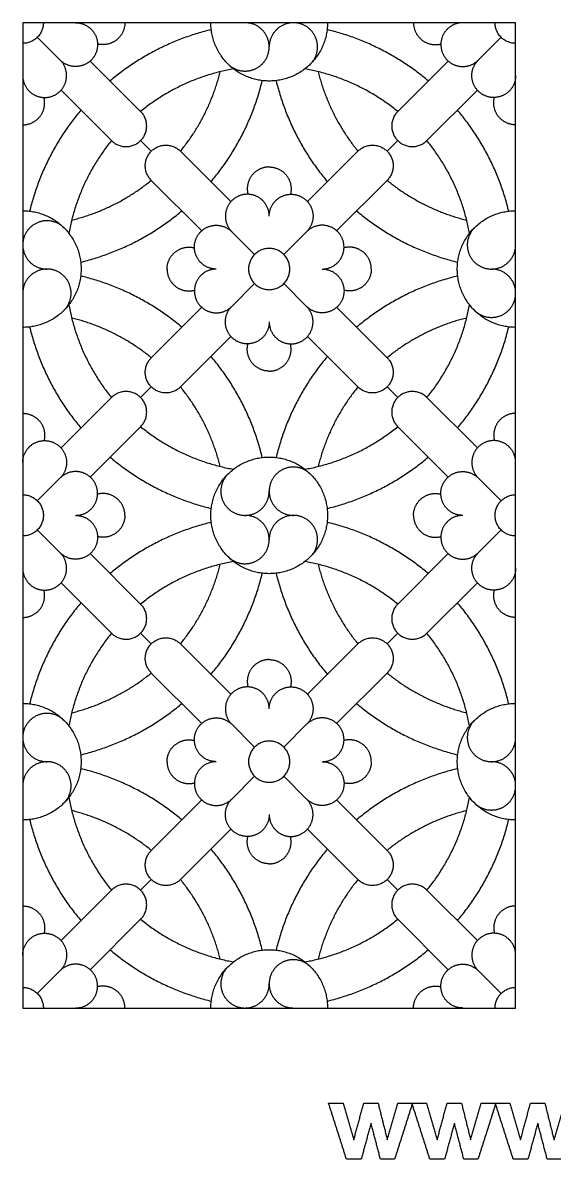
# Model space of a CAD drawing. Header units: millimetres. Extents: x -114 to 113, y -120 to 101.
# Drawn here: x -60 to -23.3, y -118.7 to -40.1 of the extents above; entities that cross this region are included whole.
import ezdxf

# ---------------------------------------------------------------- set-up
doc = ezdxf.new("R2010")
doc.units = ezdxf.units.MM
doc.header["$MEASUREMENT"] = 0
doc.layers.add('Layer 03', color=5, linetype='Continuous')

msp = doc.modelspace()

# ---------------------------------------------------------------- linework, layer by layer
at = {"layer": 'Layer 03'}
for p, q in [((-25.942, -40.128), (-59.988, -40.128)), ((-59.988, -40.128), (-59.988, -108.22)), ((-25.942, -108.22), (-25.942, -40.128)), ((-51.845, -46.257), (-55.329, -42.773)), ((-34.086, -46.257), (-30.602, -42.773)), ((-53.859, -48.272), (-57.343, -44.788)), ((-32.072, -48.272), (-28.587, -44.788)), ((-45.61, -52.492), (-49.094, -49.008)), ((-40.321, -52.492), (-36.836, -49.008)), ((-47.625, -54.506), (-51.109, -51.022)), ((-38.306, -54.506), (-34.822, -51.022)), ((-47.625, -59.796), (-51.109, -63.28)), ((-38.306, -59.796), (-34.822, -63.28)), ((-45.61, -61.811), (-49.094, -65.295)), ((-40.321, -61.811), (-36.836, -65.295)), ((-53.859, -66.031), (-57.343, -69.515)), ((-32.072, -66.031), (-28.587, -69.515)), ((-51.845, -68.045), (-55.329, -71.529)), ((-34.086, -68.045), (-30.602, -71.529)), ((-51.845, -80.303), (-55.329, -76.819)), ((-34.086, -80.303), (-30.602, -76.819)), ((-53.859, -82.318), (-57.343, -78.834)), ((-32.072, -82.318), (-28.587, -78.834)), ((-45.61, -86.538), (-49.094, -83.054)), ((-40.321, -86.538), (-36.836, -83.054)), ((-47.625, -88.552), (-51.109, -85.068)), ((-38.306, -88.552), (-34.822, -85.068)), ((-47.625, -93.842), (-51.109, -97.326)), ((-38.306, -93.842), (-34.822, -97.326)), ((-45.61, -95.857), (-49.094, -99.341)), ((-40.321, -95.857), (-36.836, -99.341)), ((-53.859, -100.077), (-57.343, -103.561)), ((-32.072, -100.077), (-28.587, -103.561)), ((-51.845, -102.091), (-55.329, -105.575)), ((-34.086, -102.091), (-30.602, -105.575)), ((-59.988, -108.22), (-25.942, -108.22))]:
    msp.add_line(p, q, dxfattribs=at)
for points in [[(-57.405, -42.712), (-58.981, -41.136)], [(-28.526, -42.712), (-26.95, -41.136)], [(-51.845, -48.272), (-51.109, -49.008)], [(-34.086, -48.272), (-34.822, -49.008)], [(-45.549, -54.568), (-43.973, -56.144)], [(-40.382, -54.568), (-41.958, -56.144)], [(-45.549, -59.735), (-43.973, -58.159)], [(-40.382, -59.735), (-41.958, -58.159)], [(-51.845, -66.031), (-51.109, -65.295)], [(-34.086, -66.031), (-34.822, -65.295)], [(-57.405, -71.59), (-58.981, -73.167)], [(-28.526, -71.59), (-26.95, -73.167)], [(-57.405, -76.758), (-58.981, -75.182)], [(-28.526, -76.758), (-26.95, -75.182)], [(-51.845, -82.318), (-51.109, -83.054)], [(-34.086, -82.318), (-34.822, -83.054)], [(-45.549, -88.613), (-43.973, -90.19)], [(-40.382, -88.613), (-41.958, -90.19)], [(-45.549, -93.781), (-43.973, -92.205)], [(-40.382, -93.781), (-41.958, -92.205)], [(-51.845, -100.077), (-51.109, -99.341)], [(-34.086, -100.077), (-34.822, -99.341)], [(-57.405, -105.636), (-58.981, -107.213)], [(-28.526, -105.636), (-26.95, -107.213)]]:
    msp.add_lwpolyline(points, dxfattribs=at)
for points, weights in [([(-58.564, -40.128), (-58.564, -41.553), (-59.988, -41.553)], [1, 0.707106781187, 1]), ([(-46.968, -40.606), (-50.879, -41.552), (-53.953, -44.149)], [1, 0.973178915887, 1]), ([(-42.965, -44.159), (-46.997, -44.159), (-46.997, -40.128)], [1, 0.707106781187, 1]), ([(-38.934, -40.128), (-38.934, -44.159), (-42.965, -44.159)], [1, 0.707106781187, 1]), ([(-31.978, -44.149), (-35.051, -41.552), (-38.963, -40.606)], [1, 0.973178915887, 1]), ([(-25.942, -41.553), (-27.367, -41.553), (-27.367, -40.128)], [1, 0.707106781187, 1]), ([(-45.433, -43.316), (-49.02, -43.955), (-51.845, -46.257)], [1, 0.967998277279, 1]), ([(-49.094, -49.008), (-47.105, -46.567), (-46.347, -43.51)], [1, 0.972220671159, 0.992669440385]), ([(-34.086, -46.257), (-36.91, -43.955), (-40.497, -43.316)], [1, 0.967998277279, 1]), ([(-39.584, -43.51), (-38.826, -46.567), (-36.836, -49.008)], [0.992669440385, 0.972220671159, 1]), ([(-46.986, -51.116), (-44.389, -48.042), (-43.443, -44.131)], [1, 0.973178915887, 1]), ([(-42.488, -44.131), (-41.542, -48.042), (-38.945, -51.116)], [1, 0.973178915887, 1]), ([(-55.968, -46.164), (-58.565, -49.237), (-59.511, -53.149)], [1, 0.973178915887, 1]), ([(-26.42, -53.149), (-27.366, -49.237), (-29.963, -46.164)], [1, 0.973178915887, 1]), ([(-53.859, -48.272), (-56.161, -51.096), (-56.801, -54.683)], [1, 0.967998277279, 1]), ([(-29.13, -54.683), (-29.77, -51.096), (-32.072, -48.272)], [1, 0.967998277279, 1]), ([(-56.607, -53.77), (-53.55, -53.012), (-51.109, -51.022)], [0.992669440385, 0.972220671159, 1]), ([(-34.822, -51.022), (-32.381, -53.012), (-29.324, -53.77)], [1, 0.972220671159, 0.992669440385]), ([(-59.988, -53.12), (-55.957, -53.12), (-55.957, -57.151)], [1, 0.707106781187, 1]), ([(-55.986, -56.674), (-52.074, -55.728), (-49.001, -53.13)], [1, 0.973178915887, 1]), ([(-36.93, -53.13), (-33.856, -55.728), (-29.945, -56.674)], [1, 0.973178915887, 1]), ([(-29.974, -57.151), (-29.974, -53.12), (-25.942, -53.12)], [1, 0.707106781187, 1]), ([(-42.965, -55.727), (-44.39, -55.727), (-44.39, -57.151)], [1, 0.707106781187, 1]), ([(-41.541, -57.151), (-41.541, -55.727), (-42.965, -55.727)], [1, 0.707106781187, 1]), ([(-55.957, -57.151), (-55.957, -61.182), (-59.988, -61.182)], [1, 0.707106781187, 1]), ([(-44.39, -57.151), (-44.39, -58.576), (-42.965, -58.576)], [1, 0.707106781187, 1]), ([(-42.965, -58.576), (-41.541, -58.576), (-41.541, -57.151)], [1, 0.707106781187, 1]), ([(-25.942, -61.182), (-29.974, -61.182), (-29.974, -57.151)], [1, 0.707106781187, 1]), ([(-49.001, -61.172), (-52.074, -58.575), (-55.986, -57.629)], [1, 0.973178915887, 1]), ([(-29.945, -57.629), (-33.856, -58.575), (-36.93, -61.172)], [1, 0.973178915887, 1]), ([(-56.801, -59.619), (-56.161, -63.206), (-53.859, -66.031)], [1, 0.967998277279, 1]), ([(-32.072, -66.031), (-29.77, -63.206), (-29.13, -59.619)], [1, 0.967998277279, 1]), ([(-59.511, -61.154), (-58.565, -65.065), (-55.968, -68.139)], [1, 0.973178915887, 1]), ([(-51.109, -63.28), (-53.55, -61.291), (-56.607, -60.533)], [1, 0.972220671159, 0.992669440385]), ([(-29.324, -60.533), (-32.381, -61.291), (-34.822, -63.28)], [0.992669440385, 0.972220671159, 1]), ([(-29.963, -68.139), (-27.366, -65.065), (-26.42, -61.154)], [1, 0.973178915887, 1]), ([(-43.443, -70.172), (-44.389, -66.26), (-46.986, -63.187)], [1, 0.973178915887, 1]), ([(-38.945, -63.187), (-41.542, -66.26), (-42.488, -70.172)], [1, 0.973178915887, 1]), ([(-46.347, -70.793), (-47.105, -67.736), (-49.094, -65.295)], [0.992669440385, 0.972220671159, 1]), ([(-36.836, -65.295), (-38.826, -67.736), (-39.584, -70.793)], [1, 0.972220671159, 0.992669440385]), ([(-51.845, -68.045), (-49.02, -70.347), (-45.433, -70.987)], [1, 0.967998277279, 1]), ([(-40.497, -70.987), (-36.91, -70.347), (-34.086, -68.045)], [1, 0.967998277279, 1]), ([(-53.953, -70.153), (-50.879, -72.751), (-46.968, -73.697)], [1, 0.973178915887, 1]), ([(-46.997, -74.174), (-46.997, -70.143), (-42.965, -70.143)], [1, 0.707106781187, 1]), ([(-42.965, -70.143), (-38.934, -70.143), (-38.934, -74.174)], [1, 0.707106781187, 1]), ([(-38.963, -73.697), (-35.051, -72.751), (-31.978, -70.153)], [1, 0.973178915887, 1]), ([(-59.988, -72.75), (-58.564, -72.75), (-58.564, -74.174)], [1, 0.707106781187, 1]), ([(-27.367, -74.174), (-27.367, -72.75), (-25.942, -72.75)], [1, 0.707106781187, 1]), ([(-58.564, -74.174), (-58.564, -75.599), (-59.988, -75.599)], [1, 0.707106781187, 1]), ([(-42.965, -78.205), (-46.997, -78.205), (-46.997, -74.174)], [1, 0.707106781187, 1]), ([(-38.934, -74.174), (-38.934, -78.205), (-42.965, -78.205)], [1, 0.707106781187, 1]), ([(-25.942, -75.599), (-27.367, -75.599), (-27.367, -74.174)], [1, 0.707106781187, 1]), ([(-46.968, -74.652), (-50.879, -75.598), (-53.953, -78.195)], [1, 0.973178915887, 1]), ([(-31.978, -78.195), (-35.051, -75.598), (-38.963, -74.652)], [1, 0.973178915887, 1]), ([(-45.433, -77.362), (-49.02, -78.001), (-51.845, -80.303)], [1, 0.967998277279, 1]), ([(-49.094, -83.054), (-47.105, -80.613), (-46.347, -77.556)], [1, 0.972220671159, 0.992669440385]), ([(-34.086, -80.303), (-36.91, -78.001), (-40.497, -77.362)], [1, 0.967998277279, 1]), ([(-39.584, -77.556), (-38.826, -80.613), (-36.836, -83.054)], [0.992669440385, 0.972220671159, 1]), ([(-46.986, -85.162), (-44.389, -82.088), (-43.443, -78.177)], [1, 0.973178915887, 1]), ([(-42.488, -78.177), (-41.542, -82.088), (-38.945, -85.162)], [1, 0.973178915887, 1]), ([(-55.968, -80.21), (-58.565, -83.283), (-59.511, -87.194)], [1, 0.973178915887, 1]), ([(-26.42, -87.194), (-27.366, -83.283), (-29.963, -80.21)], [1, 0.973178915887, 1]), ([(-53.859, -82.318), (-56.161, -85.142), (-56.801, -88.729)], [1, 0.967998277279, 1]), ([(-29.13, -88.729), (-29.77, -85.142), (-32.072, -82.318)], [1, 0.967998277279, 1]), ([(-56.607, -87.815), (-53.55, -87.058), (-51.109, -85.068)], [0.992669440385, 0.972220671159, 1]), ([(-34.822, -85.068), (-32.381, -87.058), (-29.324, -87.815)], [1, 0.972220671159, 0.992669440385]), ([(-59.988, -87.166), (-55.957, -87.166), (-55.957, -91.197)], [1, 0.707106781187, 1]), ([(-55.986, -90.72), (-52.074, -89.774), (-49.001, -87.176)], [1, 0.973178915887, 1]), ([(-36.93, -87.176), (-33.856, -89.774), (-29.945, -90.72)], [1, 0.973178915887, 1]), ([(-29.974, -91.197), (-29.974, -87.166), (-25.942, -87.166)], [1, 0.707106781187, 1]), ([(-42.965, -89.773), (-44.39, -89.773), (-44.39, -91.197)], [1, 0.707106781187, 1]), ([(-41.541, -91.197), (-41.541, -89.773), (-42.965, -89.773)], [1, 0.707106781187, 1]), ([(-55.957, -91.197), (-55.957, -95.228), (-59.988, -95.228)], [1, 0.707106781187, 1]), ([(-49.001, -95.218), (-52.074, -92.621), (-55.986, -91.675)], [1, 0.973178915887, 1]), ([(-44.39, -91.197), (-44.39, -92.622), (-42.965, -92.622)], [1, 0.707106781187, 1]), ([(-42.965, -92.622), (-41.541, -92.622), (-41.541, -91.197)], [1, 0.707106781187, 1]), ([(-29.945, -91.675), (-33.856, -92.621), (-36.93, -95.218)], [1, 0.973178915887, 1]), ([(-25.942, -95.228), (-29.974, -95.228), (-29.974, -91.197)], [1, 0.707106781187, 1]), ([(-56.801, -93.665), (-56.161, -97.252), (-53.859, -100.077)], [1, 0.967998277279, 1]), ([(-32.072, -100.077), (-29.77, -97.252), (-29.13, -93.665)], [1, 0.967998277279, 1]), ([(-51.109, -97.326), (-53.55, -95.337), (-56.607, -94.579)], [1, 0.972220671159, 0.992669440385]), ([(-29.324, -94.579), (-32.381, -95.337), (-34.822, -97.326)], [0.992669440385, 0.972220671159, 1]), ([(-59.511, -95.2), (-58.565, -99.111), (-55.968, -102.185)], [1, 0.973178915887, 1]), ([(-29.963, -102.185), (-27.366, -99.111), (-26.42, -95.2)], [1, 0.973178915887, 1]), ([(-43.443, -104.217), (-44.389, -100.306), (-46.986, -97.233)], [1, 0.973178915887, 1]), ([(-38.945, -97.233), (-41.542, -100.306), (-42.488, -104.217)], [1, 0.973178915887, 1]), ([(-46.347, -104.838), (-47.105, -101.782), (-49.094, -99.341)], [0.992669440385, 0.972220671159, 1]), ([(-36.836, -99.341), (-38.826, -101.782), (-39.584, -104.838)], [1, 0.972220671159, 0.992669440385]), ([(-51.845, -102.091), (-49.02, -104.393), (-45.433, -105.033)], [1, 0.967998277279, 1]), ([(-40.497, -105.033), (-36.91, -104.393), (-34.086, -102.091)], [1, 0.967998277279, 1]), ([(-53.953, -104.199), (-50.879, -106.797), (-46.968, -107.743)], [1, 0.973178915887, 1]), ([(-46.997, -108.22), (-46.997, -104.189), (-42.965, -104.189)], [1, 0.707106781187, 1]), ([(-42.965, -104.189), (-38.934, -104.189), (-38.934, -108.22)], [1, 0.707106781187, 1]), ([(-38.963, -107.743), (-35.051, -106.797), (-31.978, -104.199)], [1, 0.973178915887, 1]), ([(-59.988, -106.796), (-58.564, -106.796), (-58.564, -108.22)], [1, 0.707106781187, 1]), ([(-27.367, -108.22), (-27.367, -106.796), (-25.942, -106.796)], [1, 0.707106781187, 1])]:
    msp.add_rational_spline(points, weights, degree=2, dxfattribs=at)
for points, weights, knots in [([(-56.334, -40.128), (-55.525, -40.128), (-55.076, -40.801), (-54.626, -41.474), (-54.936, -42.221), (-55.246, -42.969), (-56.039, -43.126), (-56.833, -43.284), (-57.405, -42.712)], [1, 0.881921264348, 1, 0.881921264348, 1, 0.881921264348, 1, 0.881921264348, 1], [0, 0, 0, 8.344855, 8.344855, 16.689711, 16.689711, 25.034566, 25.034566, 33.379422, 33.379422, 33.379422]), ([(-52.934, -40.128), (-52.934, -40.869), (-53.519, -41.323), (-54.104, -41.778), (-54.822, -41.595)], [1, 0.898222560693, 1, 0.898222560693, 1], [16.689711, 16.689711, 16.689711, 24.426199, 24.426199, 32.162687, 32.162687, 32.162687]), ([(-45.816, -42.979), (-45.185, -43.61), (-44.309, -43.436), (-43.434, -43.262), (-43.093, -42.437), (-42.751, -41.613), (-43.247, -40.87), (-43.743, -40.128), (-44.635, -40.128)], [1, 0.881921151861, 1, 0.881921151861, 1, 0.881921151861, 1, 0.881921151861, 1], [22.094415, 22.094415, 22.094415, 31.300429, 31.300429, 40.506443, 40.506443, 49.712457, 49.712457, 58.918471, 58.918471, 58.918471]), ([(-40.115, -42.979), (-39.484, -42.348), (-39.658, -41.472), (-39.832, -40.597), (-40.657, -40.255), (-41.481, -39.914), (-42.223, -40.41), (-42.965, -40.906), (-42.965, -41.798)], [1, 0.881920255521, 1, 0.881920255521, 1, 0.881920255521, 1, 0.881920255521, 1], [22.094364, 22.094364, 22.094364, 31.300414, 31.300414, 40.506464, 40.506464, 49.712513, 49.712513, 58.918563, 58.918563, 58.918563]), ([(-32.997, -40.128), (-32.997, -40.869), (-32.412, -41.323), (-31.827, -41.778), (-31.109, -41.595)], [1, 0.898222560693, 1, 0.898222560693, 1], [16.689711, 16.689711, 16.689711, 24.426199, 24.426199, 32.162687, 32.162687, 32.162687]), ([(-29.596, -40.128), (-30.405, -40.128), (-30.855, -40.801), (-31.304, -41.474), (-30.995, -42.221), (-30.685, -42.969), (-29.892, -43.126), (-29.098, -43.284), (-28.526, -42.712)], [1, 0.881921264348, 1, 0.881921264348, 1, 0.881921264348, 1, 0.881921264348, 1], [0, 0, 0, 8.344855, 8.344855, 16.689711, 16.689711, 25.034566, 25.034566, 33.379422, 33.379422, 33.379422]), ([(-59.988, -43.782), (-59.988, -44.591), (-59.316, -45.041), (-58.643, -45.49), (-57.896, -45.181), (-57.148, -44.871), (-56.99, -44.078), (-56.833, -43.284), (-57.405, -42.712)], [1, 0.881921264348, 1, 0.881921264348, 1, 0.881921264348, 1, 0.881921264348, 1], [0, 0, 0, 8.344855, 8.344855, 16.689711, 16.689711, 25.034566, 25.034566, 33.379422, 33.379422, 33.379422]), ([(-25.942, -43.782), (-25.942, -44.591), (-26.615, -45.041), (-27.288, -45.49), (-28.035, -45.181), (-28.783, -44.871), (-28.94, -44.078), (-29.098, -43.284), (-28.526, -42.712)], [1, 0.881921264348, 1, 0.881921264348, 1, 0.881921264348, 1, 0.881921264348, 1], [0, 0, 0, 8.344855, 8.344855, 16.689711, 16.689711, 25.034566, 25.034566, 33.379422, 33.379422, 33.379422]), ([(-59.988, -47.183), (-59.248, -47.183), (-58.793, -46.598), (-58.339, -46.013), (-58.522, -45.295)], [1, 0.898222560693, 1, 0.898222560693, 1], [16.689711, 16.689711, 16.689711, 24.426199, 24.426199, 32.162687, 32.162687, 32.162687]), ([(-25.942, -47.183), (-26.683, -47.183), (-27.138, -46.598), (-27.592, -46.013), (-27.409, -45.295)], [1, 0.898222560693, 1, 0.898222560693, 1], [16.689711, 16.689711, 16.689711, 24.426199, 24.426199, 32.162687, 32.162687, 32.162687]), ([(-53.859, -48.272), (-52.852, -49.279), (-51.845, -48.272), (-50.837, -47.265), (-51.845, -46.257)], [1, 0.707106781093, 1, 0.707106781093, 1], [0, 0, 0, 12.566371, 12.566371, 25.132741, 25.132741, 25.132741]), ([(-34.086, -46.257), (-35.093, -47.265), (-34.086, -48.272), (-33.079, -49.279), (-32.072, -48.272)], [1, 0.707106781093, 1, 0.707106781093, 1], [0, 0, 0, 12.566371, 12.566371, 25.132741, 25.132741, 25.132741]), ([(-51.109, -51.022), (-52.116, -50.015), (-51.109, -49.008), (-50.102, -48), (-49.094, -49.008)], [1, 0.707106781093, 1, 0.707106781093, 1], [0, 0, 0, 12.566371, 12.566371, 25.132741, 25.132741, 25.132741]), ([(-36.836, -49.008), (-35.829, -48), (-34.822, -49.008), (-33.814, -50.015), (-34.822, -51.022)], [1, 0.707106781093, 1, 0.707106781093, 1], [0, 0, 0, 12.566371, 12.566371, 25.132741, 25.132741, 25.132741]), ([(-42.965, -50.097), (-43.706, -50.097), (-44.161, -50.682), (-44.615, -51.267), (-44.432, -51.984)], [1, 0.898222560693, 1, 0.898222560693, 1], [16.689711, 16.689711, 16.689711, 24.426199, 24.426199, 32.162687, 32.162687, 32.162687]), ([(-42.965, -50.097), (-42.225, -50.097), (-41.77, -50.682), (-41.316, -51.267), (-41.499, -51.984)], [1, 0.898222560693, 1, 0.898222560693, 1], [16.689711, 16.689711, 16.689711, 24.426199, 24.426199, 32.162687, 32.162687, 32.162687]), ([(-42.965, -53.497), (-42.965, -52.688), (-43.638, -52.239), (-44.311, -51.789), (-45.058, -52.099), (-45.806, -52.409), (-45.963, -53.202), (-46.121, -53.995), (-45.549, -54.568)], [1, 0.881921264348, 1, 0.881921264348, 1, 0.881921264348, 1, 0.881921264348, 1], [0, 0, 0, 8.344855, 8.344855, 16.689711, 16.689711, 25.034566, 25.034566, 33.379422, 33.379422, 33.379422]), ([(-42.965, -53.497), (-42.965, -52.688), (-42.293, -52.239), (-41.62, -51.789), (-40.873, -52.099), (-40.125, -52.409), (-39.967, -53.202), (-39.81, -53.995), (-40.382, -54.568)], [1, 0.881921264348, 1, 0.881921264348, 1, 0.881921264348, 1, 0.881921264348, 1], [0, 0, 0, 8.344855, 8.344855, 16.689711, 16.689711, 25.034566, 25.034566, 33.379422, 33.379422, 33.379422]), ([(-57.138, -54.301), (-57.769, -53.67), (-58.644, -53.844), (-59.52, -54.018), (-59.861, -54.843), (-60.203, -55.667), (-59.707, -56.409), (-59.211, -57.151), (-58.319, -57.151)], [1, 0.881920255521, 1, 0.881920255521, 1, 0.881920255521, 1, 0.881920255521, 1], [22.094364, 22.094364, 22.094364, 31.300414, 31.300414, 40.506464, 40.506464, 49.712513, 49.712513, 58.918563, 58.918563, 58.918563]), ([(-46.619, -57.151), (-47.428, -57.151), (-47.878, -56.479), (-48.327, -55.806), (-48.018, -55.059), (-47.708, -54.311), (-46.915, -54.153), (-46.121, -53.995), (-45.549, -54.568)], [1, 0.881921264348, 1, 0.881921264348, 1, 0.881921264348, 1, 0.881921264348, 1], [0, 0, 0, 8.344855, 8.344855, 16.689711, 16.689711, 25.034566, 25.034566, 33.379422, 33.379422, 33.379422]), ([(-39.311, -57.151), (-38.502, -57.151), (-38.053, -56.479), (-37.603, -55.806), (-37.913, -55.059), (-38.223, -54.311), (-39.016, -54.153), (-39.81, -53.995), (-40.382, -54.568)], [1, 0.881921264348, 1, 0.881921264348, 1, 0.881921264348, 1, 0.881921264348, 1], [0, 0, 0, 8.344855, 8.344855, 16.689711, 16.689711, 25.034566, 25.034566, 33.379422, 33.379422, 33.379422]), ([(-28.793, -54.301), (-29.424, -54.932), (-29.25, -55.807), (-29.076, -56.683), (-28.251, -57.024), (-27.427, -57.366), (-26.685, -56.87), (-25.942, -56.374), (-25.942, -55.482)], [1, 0.881921151861, 1, 0.881921151861, 1, 0.881921151861, 1, 0.881921151861, 1], [22.094415, 22.094415, 22.094415, 31.300429, 31.300429, 40.506443, 40.506443, 49.712457, 49.712457, 58.918471, 58.918471, 58.918471]), ([(-50.02, -57.151), (-50.02, -56.411), (-49.435, -55.956), (-48.85, -55.502), (-48.132, -55.685)], [1, 0.898222560693, 1, 0.898222560693, 1], [16.689711, 16.689711, 16.689711, 24.426199, 24.426199, 32.162687, 32.162687, 32.162687]), ([(-35.911, -57.151), (-35.911, -56.411), (-36.496, -55.956), (-37.081, -55.502), (-37.799, -55.685)], [1, 0.898222560693, 1, 0.898222560693, 1], [16.689711, 16.689711, 16.689711, 24.426199, 24.426199, 32.162687, 32.162687, 32.162687]), ([(-57.138, -60.002), (-56.507, -59.371), (-56.681, -58.495), (-56.855, -57.62), (-57.68, -57.278), (-58.504, -56.937), (-59.246, -57.433), (-59.988, -57.929), (-59.988, -58.821)], [1, 0.881921151861, 1, 0.881921151861, 1, 0.881921151861, 1, 0.881921151861, 1], [22.094415, 22.094415, 22.094415, 31.300429, 31.300429, 40.506443, 40.506443, 49.712457, 49.712457, 58.918471, 58.918471, 58.918471]), ([(-50.02, -57.151), (-50.02, -57.892), (-49.435, -58.346), (-48.85, -58.801), (-48.132, -58.618)], [1, 0.898222560693, 1, 0.898222560693, 1], [16.689711, 16.689711, 16.689711, 24.426199, 24.426199, 32.162687, 32.162687, 32.162687]), ([(-46.619, -57.151), (-47.428, -57.151), (-47.878, -57.824), (-48.327, -58.497), (-48.018, -59.244), (-47.708, -59.992), (-46.915, -60.149), (-46.121, -60.307), (-45.549, -59.735)], [1, 0.881921264348, 1, 0.881921264348, 1, 0.881921264348, 1, 0.881921264348, 1], [0, 0, 0, 8.344855, 8.344855, 16.689711, 16.689711, 25.034566, 25.034566, 33.379422, 33.379422, 33.379422]), ([(-39.311, -57.151), (-38.502, -57.151), (-38.053, -57.824), (-37.603, -58.497), (-37.913, -59.244), (-38.223, -59.992), (-39.016, -60.149), (-39.81, -60.307), (-40.382, -59.735)], [1, 0.881921264348, 1, 0.881921264348, 1, 0.881921264348, 1, 0.881921264348, 1], [0, 0, 0, 8.344855, 8.344855, 16.689711, 16.689711, 25.034566, 25.034566, 33.379422, 33.379422, 33.379422]), ([(-35.911, -57.151), (-35.911, -57.892), (-36.496, -58.346), (-37.081, -58.801), (-37.799, -58.618)], [1, 0.898222560693, 1, 0.898222560693, 1], [16.689711, 16.689711, 16.689711, 24.426199, 24.426199, 32.162687, 32.162687, 32.162687]), ([(-28.793, -60.002), (-28.162, -60.633), (-27.286, -60.459), (-26.411, -60.285), (-26.07, -59.46), (-25.728, -58.635), (-26.224, -57.893), (-26.72, -57.151), (-27.612, -57.151)], [1, 0.881920255521, 1, 0.881920255521, 1, 0.881920255521, 1, 0.881920255521, 1], [22.094364, 22.094364, 22.094364, 31.300414, 31.300414, 40.506464, 40.506464, 49.712513, 49.712513, 58.918563, 58.918563, 58.918563]), ([(-42.965, -60.805), (-42.965, -61.614), (-43.638, -62.064), (-44.311, -62.513), (-45.058, -62.204), (-45.806, -61.894), (-45.963, -61.101), (-46.121, -60.307), (-45.549, -59.735)], [1, 0.881921264348, 1, 0.881921264348, 1, 0.881921264348, 1, 0.881921264348, 1], [0, 0, 0, 8.344855, 8.344855, 16.689711, 16.689711, 25.034566, 25.034566, 33.379422, 33.379422, 33.379422]), ([(-42.965, -60.805), (-42.965, -61.614), (-42.293, -62.064), (-41.62, -62.513), (-40.873, -62.204), (-40.125, -61.894), (-39.967, -61.101), (-39.81, -60.307), (-40.382, -59.735)], [1, 0.881921264348, 1, 0.881921264348, 1, 0.881921264348, 1, 0.881921264348, 1], [0, 0, 0, 8.344855, 8.344855, 16.689711, 16.689711, 25.034566, 25.034566, 33.379422, 33.379422, 33.379422]), ([(-42.965, -64.206), (-43.706, -64.206), (-44.161, -63.621), (-44.615, -63.036), (-44.432, -62.318)], [1, 0.898222560693, 1, 0.898222560693, 1], [16.689711, 16.689711, 16.689711, 24.426199, 24.426199, 32.162687, 32.162687, 32.162687]), ([(-42.965, -64.206), (-42.225, -64.206), (-41.77, -63.621), (-41.316, -63.036), (-41.499, -62.318)], [1, 0.898222560693, 1, 0.898222560693, 1], [16.689711, 16.689711, 16.689711, 24.426199, 24.426199, 32.162687, 32.162687, 32.162687]), ([(-49.094, -65.295), (-50.102, -66.302), (-51.109, -65.295), (-52.116, -64.288), (-51.109, -63.28)], [1, 0.707106781093, 1, 0.707106781093, 1], [0, 0, 0, 12.566371, 12.566371, 25.132741, 25.132741, 25.132741]), ([(-34.822, -63.28), (-33.814, -64.288), (-34.822, -65.295), (-35.829, -66.302), (-36.836, -65.295)], [1, 0.707106781093, 1, 0.707106781093, 1], [0, 0, 0, 12.566371, 12.566371, 25.132741, 25.132741, 25.132741]), ([(-51.845, -68.045), (-50.837, -67.038), (-51.845, -66.031), (-52.852, -65.023), (-53.859, -66.031)], [1, 0.707106781093, 1, 0.707106781093, 1], [0, 0, 0, 12.566371, 12.566371, 25.132741, 25.132741, 25.132741]), ([(-32.072, -66.031), (-33.079, -65.023), (-34.086, -66.031), (-35.093, -67.038), (-34.086, -68.045)], [1, 0.707106781093, 1, 0.707106781093, 1], [0, 0, 0, 12.566371, 12.566371, 25.132741, 25.132741, 25.132741]), ([(-59.988, -67.12), (-59.248, -67.12), (-58.793, -67.705), (-58.339, -68.29), (-58.522, -69.007)], [1, 0.898222560693, 1, 0.898222560693, 1], [16.689711, 16.689711, 16.689711, 24.426199, 24.426199, 32.162687, 32.162687, 32.162687]), ([(-25.942, -67.12), (-26.683, -67.12), (-27.138, -67.705), (-27.592, -68.29), (-27.409, -69.007)], [1, 0.898222560693, 1, 0.898222560693, 1], [16.689711, 16.689711, 16.689711, 24.426199, 24.426199, 32.162687, 32.162687, 32.162687]), ([(-59.988, -70.52), (-59.988, -69.711), (-59.316, -69.262), (-58.643, -68.812), (-57.896, -69.122), (-57.148, -69.432), (-56.99, -70.225), (-56.833, -71.018), (-57.405, -71.59)], [1, 0.881921264348, 1, 0.881921264348, 1, 0.881921264348, 1, 0.881921264348, 1], [0, 0, 0, 8.344855, 8.344855, 16.689711, 16.689711, 25.034566, 25.034566, 33.379422, 33.379422, 33.379422]), ([(-25.942, -70.52), (-25.942, -69.711), (-26.615, -69.262), (-27.288, -68.812), (-28.035, -69.122), (-28.783, -69.432), (-28.94, -70.225), (-29.098, -71.018), (-28.526, -71.59)], [1, 0.881921264348, 1, 0.881921264348, 1, 0.881921264348, 1, 0.881921264348, 1], [0, 0, 0, 8.344855, 8.344855, 16.689711, 16.689711, 25.034566, 25.034566, 33.379422, 33.379422, 33.379422]), ([(-56.334, -74.174), (-55.525, -74.174), (-55.076, -73.502), (-54.626, -72.829), (-54.936, -72.082), (-55.246, -71.334), (-56.039, -71.176), (-56.833, -71.018), (-57.405, -71.59)], [1, 0.881921264348, 1, 0.881921264348, 1, 0.881921264348, 1, 0.881921264348, 1], [0, 0, 0, 8.344855, 8.344855, 16.689711, 16.689711, 25.034566, 25.034566, 33.379422, 33.379422, 33.379422]), ([(-45.816, -71.324), (-46.447, -71.955), (-46.273, -72.83), (-46.099, -73.706), (-45.274, -74.047), (-44.45, -74.389), (-43.707, -73.893), (-42.965, -73.397), (-42.965, -72.505)], [1, 0.881920255521, 1, 0.881920255521, 1, 0.881920255521, 1, 0.881920255521, 1], [22.094364, 22.094364, 22.094364, 31.300414, 31.300414, 40.506464, 40.506464, 49.712513, 49.712513, 58.918563, 58.918563, 58.918563]), ([(-40.115, -71.324), (-40.746, -70.693), (-41.621, -70.867), (-42.497, -71.041), (-42.838, -71.866), (-43.18, -72.69), (-42.684, -73.432), (-42.188, -74.174), (-41.296, -74.174)], [1, 0.881921151861, 1, 0.881921151861, 1, 0.881921151861, 1, 0.881921151861, 1], [22.094415, 22.094415, 22.094415, 31.300429, 31.300429, 40.506443, 40.506443, 49.712457, 49.712457, 58.918471, 58.918471, 58.918471]), ([(-29.596, -74.174), (-30.405, -74.174), (-30.855, -73.502), (-31.304, -72.829), (-30.995, -72.082), (-30.685, -71.334), (-29.892, -71.176), (-29.098, -71.018), (-28.526, -71.59)], [1, 0.881921264348, 1, 0.881921264348, 1, 0.881921264348, 1, 0.881921264348, 1], [0, 0, 0, 8.344855, 8.344855, 16.689711, 16.689711, 25.034566, 25.034566, 33.379422, 33.379422, 33.379422]), ([(-52.934, -74.174), (-52.934, -73.434), (-53.519, -72.979), (-54.104, -72.525), (-54.822, -72.708)], [1, 0.898222560693, 1, 0.898222560693, 1], [16.689711, 16.689711, 16.689711, 24.426199, 24.426199, 32.162687, 32.162687, 32.162687]), ([(-32.997, -74.174), (-32.997, -73.434), (-32.412, -72.979), (-31.827, -72.525), (-31.109, -72.708)], [1, 0.898222560693, 1, 0.898222560693, 1], [16.689711, 16.689711, 16.689711, 24.426199, 24.426199, 32.162687, 32.162687, 32.162687]), ([(-56.334, -74.174), (-55.525, -74.174), (-55.076, -74.847), (-54.626, -75.52), (-54.936, -76.267), (-55.246, -77.014), (-56.039, -77.172), (-56.833, -77.33), (-57.405, -76.758)], [1, 0.881921264348, 1, 0.881921264348, 1, 0.881921264348, 1, 0.881921264348, 1], [0, 0, 0, 8.344855, 8.344855, 16.689711, 16.689711, 25.034566, 25.034566, 33.379422, 33.379422, 33.379422]), ([(-52.934, -74.174), (-52.934, -74.915), (-53.519, -75.369), (-54.104, -75.824), (-54.822, -75.641)], [1, 0.898222560693, 1, 0.898222560693, 1], [16.689711, 16.689711, 16.689711, 24.426199, 24.426199, 32.162687, 32.162687, 32.162687]), ([(-45.816, -77.025), (-45.185, -77.656), (-44.309, -77.482), (-43.434, -77.308), (-43.093, -76.483), (-42.751, -75.658), (-43.247, -74.916), (-43.743, -74.174), (-44.635, -74.174)], [1, 0.881921151861, 1, 0.881921151861, 1, 0.881921151861, 1, 0.881921151861, 1], [22.094415, 22.094415, 22.094415, 31.300429, 31.300429, 40.506443, 40.506443, 49.712457, 49.712457, 58.918471, 58.918471, 58.918471]), ([(-40.115, -77.025), (-39.484, -76.394), (-39.658, -75.518), (-39.832, -74.643), (-40.657, -74.301), (-41.481, -73.96), (-42.223, -74.456), (-42.965, -74.952), (-42.965, -75.844)], [1, 0.881920255521, 1, 0.881920255521, 1, 0.881920255521, 1, 0.881920255521, 1], [22.094364, 22.094364, 22.094364, 31.300414, 31.300414, 40.506464, 40.506464, 49.712513, 49.712513, 58.918563, 58.918563, 58.918563]), ([(-32.997, -74.174), (-32.997, -74.915), (-32.412, -75.369), (-31.827, -75.824), (-31.109, -75.641)], [1, 0.898222560693, 1, 0.898222560693, 1], [16.689711, 16.689711, 16.689711, 24.426199, 24.426199, 32.162687, 32.162687, 32.162687]), ([(-29.596, -74.174), (-30.405, -74.174), (-30.855, -74.847), (-31.304, -75.52), (-30.995, -76.267), (-30.685, -77.014), (-29.892, -77.172), (-29.098, -77.33), (-28.526, -76.758)], [1, 0.881921264348, 1, 0.881921264348, 1, 0.881921264348, 1, 0.881921264348, 1], [0, 0, 0, 8.344855, 8.344855, 16.689711, 16.689711, 25.034566, 25.034566, 33.379422, 33.379422, 33.379422]), ([(-59.988, -77.828), (-59.988, -78.637), (-59.316, -79.087), (-58.643, -79.536), (-57.896, -79.227), (-57.148, -78.917), (-56.99, -78.124), (-56.833, -77.33), (-57.405, -76.758)], [1, 0.881921264348, 1, 0.881921264348, 1, 0.881921264348, 1, 0.881921264348, 1], [0, 0, 0, 8.344855, 8.344855, 16.689711, 16.689711, 25.034566, 25.034566, 33.379422, 33.379422, 33.379422]), ([(-25.942, -77.828), (-25.942, -78.637), (-26.615, -79.087), (-27.288, -79.536), (-28.035, -79.227), (-28.783, -78.917), (-28.94, -78.124), (-29.098, -77.33), (-28.526, -76.758)], [1, 0.881921264348, 1, 0.881921264348, 1, 0.881921264348, 1, 0.881921264348, 1], [0, 0, 0, 8.344855, 8.344855, 16.689711, 16.689711, 25.034566, 25.034566, 33.379422, 33.379422, 33.379422]), ([(-59.988, -81.228), (-59.248, -81.228), (-58.793, -80.644), (-58.339, -80.059), (-58.522, -79.341)], [1, 0.898222560693, 1, 0.898222560693, 1], [16.689711, 16.689711, 16.689711, 24.426199, 24.426199, 32.162687, 32.162687, 32.162687]), ([(-25.942, -81.228), (-26.683, -81.228), (-27.138, -80.644), (-27.592, -80.059), (-27.409, -79.341)], [1, 0.898222560693, 1, 0.898222560693, 1], [16.689711, 16.689711, 16.689711, 24.426199, 24.426199, 32.162687, 32.162687, 32.162687]), ([(-53.859, -82.318), (-52.852, -83.325), (-51.845, -82.318), (-50.837, -81.311), (-51.845, -80.303)], [1, 0.707106781093, 1, 0.707106781093, 1], [0, 0, 0, 12.566371, 12.566371, 25.132741, 25.132741, 25.132741]), ([(-34.086, -80.303), (-35.093, -81.311), (-34.086, -82.318), (-33.079, -83.325), (-32.072, -82.318)], [1, 0.707106781093, 1, 0.707106781093, 1], [0, 0, 0, 12.566371, 12.566371, 25.132741, 25.132741, 25.132741]), ([(-51.109, -85.068), (-52.116, -84.061), (-51.109, -83.054), (-50.102, -82.046), (-49.094, -83.054)], [1, 0.707106781093, 1, 0.707106781093, 1], [0, 0, 0, 12.566371, 12.566371, 25.132741, 25.132741, 25.132741]), ([(-36.836, -83.054), (-35.829, -82.046), (-34.822, -83.054), (-33.814, -84.061), (-34.822, -85.068)], [1, 0.707106781093, 1, 0.707106781093, 1], [0, 0, 0, 12.566371, 12.566371, 25.132741, 25.132741, 25.132741]), ([(-42.965, -84.143), (-43.706, -84.143), (-44.161, -84.728), (-44.615, -85.313), (-44.432, -86.03)], [1, 0.898222560693, 1, 0.898222560693, 1], [16.689711, 16.689711, 16.689711, 24.426199, 24.426199, 32.162687, 32.162687, 32.162687]), ([(-42.965, -84.143), (-42.225, -84.143), (-41.77, -84.728), (-41.316, -85.313), (-41.499, -86.03)], [1, 0.898222560693, 1, 0.898222560693, 1], [16.689711, 16.689711, 16.689711, 24.426199, 24.426199, 32.162687, 32.162687, 32.162687]), ([(-42.965, -87.543), (-42.965, -86.734), (-43.638, -86.285), (-44.311, -85.835), (-45.058, -86.145), (-45.806, -86.454), (-45.963, -87.248), (-46.121, -88.041), (-45.549, -88.613)], [1, 0.881921264348, 1, 0.881921264348, 1, 0.881921264348, 1, 0.881921264348, 1], [0, 0, 0, 8.344855, 8.344855, 16.689711, 16.689711, 25.034566, 25.034566, 33.379422, 33.379422, 33.379422]), ([(-42.965, -87.543), (-42.965, -86.734), (-42.293, -86.285), (-41.62, -85.835), (-40.873, -86.145), (-40.125, -86.454), (-39.967, -87.248), (-39.81, -88.041), (-40.382, -88.613)], [1, 0.881921264348, 1, 0.881921264348, 1, 0.881921264348, 1, 0.881921264348, 1], [0, 0, 0, 8.344855, 8.344855, 16.689711, 16.689711, 25.034566, 25.034566, 33.379422, 33.379422, 33.379422]), ([(-57.138, -88.347), (-57.769, -87.716), (-58.644, -87.89), (-59.52, -88.064), (-59.861, -88.889), (-60.203, -89.713), (-59.707, -90.455), (-59.211, -91.197), (-58.319, -91.197)], [1, 0.881920255521, 1, 0.881920255521, 1, 0.881920255521, 1, 0.881920255521, 1], [22.094364, 22.094364, 22.094364, 31.300414, 31.300414, 40.506464, 40.506464, 49.712513, 49.712513, 58.918563, 58.918563, 58.918563]), ([(-46.619, -91.197), (-47.428, -91.197), (-47.878, -90.525), (-48.327, -89.852), (-48.018, -89.104), (-47.708, -88.357), (-46.915, -88.199), (-46.121, -88.041), (-45.549, -88.613)], [1, 0.881921264348, 1, 0.881921264348, 1, 0.881921264348, 1, 0.881921264348, 1], [0, 0, 0, 8.344855, 8.344855, 16.689711, 16.689711, 25.034566, 25.034566, 33.379422, 33.379422, 33.379422]), ([(-39.311, -91.197), (-38.502, -91.197), (-38.053, -90.525), (-37.603, -89.852), (-37.913, -89.104), (-38.223, -88.357), (-39.016, -88.199), (-39.81, -88.041), (-40.382, -88.613)], [1, 0.881921264348, 1, 0.881921264348, 1, 0.881921264348, 1, 0.881921264348, 1], [0, 0, 0, 8.344855, 8.344855, 16.689711, 16.689711, 25.034566, 25.034566, 33.379422, 33.379422, 33.379422]), ([(-28.793, -88.347), (-29.424, -88.978), (-29.25, -89.853), (-29.076, -90.729), (-28.251, -91.07), (-27.427, -91.412), (-26.685, -90.916), (-25.942, -90.42), (-25.942, -89.528)], [1, 0.881921151861, 1, 0.881921151861, 1, 0.881921151861, 1, 0.881921151861, 1], [22.094415, 22.094415, 22.094415, 31.300429, 31.300429, 40.506443, 40.506443, 49.712457, 49.712457, 58.918471, 58.918471, 58.918471]), ([(-50.02, -91.197), (-50.02, -90.457), (-49.435, -90.002), (-48.85, -89.548), (-48.132, -89.731)], [1, 0.898222560693, 1, 0.898222560693, 1], [16.689711, 16.689711, 16.689711, 24.426199, 24.426199, 32.162687, 32.162687, 32.162687]), ([(-35.911, -91.197), (-35.911, -90.457), (-36.496, -90.002), (-37.081, -89.548), (-37.799, -89.731)], [1, 0.898222560693, 1, 0.898222560693, 1], [16.689711, 16.689711, 16.689711, 24.426199, 24.426199, 32.162687, 32.162687, 32.162687]), ([(-57.138, -94.048), (-56.507, -93.417), (-56.681, -92.541), (-56.855, -91.666), (-57.68, -91.324), (-58.504, -90.983), (-59.246, -91.479), (-59.988, -91.974), (-59.988, -92.867)], [1, 0.881921151861, 1, 0.881921151861, 1, 0.881921151861, 1, 0.881921151861, 1], [22.094415, 22.094415, 22.094415, 31.300429, 31.300429, 40.506443, 40.506443, 49.712457, 49.712457, 58.918471, 58.918471, 58.918471]), ([(-50.02, -91.197), (-50.02, -91.938), (-49.435, -92.392), (-48.85, -92.847), (-48.132, -92.664)], [1, 0.898222560693, 1, 0.898222560693, 1], [16.689711, 16.689711, 16.689711, 24.426199, 24.426199, 32.162687, 32.162687, 32.162687]), ([(-46.619, -91.197), (-47.428, -91.197), (-47.878, -91.87), (-48.327, -92.543), (-48.018, -93.29), (-47.708, -94.037), (-46.915, -94.195), (-46.121, -94.353), (-45.549, -93.781)], [1, 0.881921264348, 1, 0.881921264348, 1, 0.881921264348, 1, 0.881921264348, 1], [0, 0, 0, 8.344855, 8.344855, 16.689711, 16.689711, 25.034566, 25.034566, 33.379422, 33.379422, 33.379422]), ([(-39.311, -91.197), (-38.502, -91.197), (-38.053, -91.87), (-37.603, -92.543), (-37.913, -93.29), (-38.223, -94.037), (-39.016, -94.195), (-39.81, -94.353), (-40.382, -93.781)], [1, 0.881921264348, 1, 0.881921264348, 1, 0.881921264348, 1, 0.881921264348, 1], [0, 0, 0, 8.344855, 8.344855, 16.689711, 16.689711, 25.034566, 25.034566, 33.379422, 33.379422, 33.379422]), ([(-35.911, -91.197), (-35.911, -91.938), (-36.496, -92.392), (-37.081, -92.847), (-37.799, -92.664)], [1, 0.898222560693, 1, 0.898222560693, 1], [16.689711, 16.689711, 16.689711, 24.426199, 24.426199, 32.162687, 32.162687, 32.162687]), ([(-28.793, -94.048), (-28.162, -94.679), (-27.286, -94.505), (-26.411, -94.331), (-26.07, -93.506), (-25.728, -92.681), (-26.224, -91.939), (-26.72, -91.197), (-27.612, -91.197)], [1, 0.881920255521, 1, 0.881920255521, 1, 0.881920255521, 1, 0.881920255521, 1], [22.094364, 22.094364, 22.094364, 31.300414, 31.300414, 40.506464, 40.506464, 49.712513, 49.712513, 58.918563, 58.918563, 58.918563]), ([(-42.965, -94.851), (-42.965, -95.66), (-43.638, -96.11), (-44.311, -96.559), (-45.058, -96.25), (-45.806, -95.94), (-45.963, -95.147), (-46.121, -94.353), (-45.549, -93.781)], [1, 0.881921264348, 1, 0.881921264348, 1, 0.881921264348, 1, 0.881921264348, 1], [0, 0, 0, 8.344855, 8.344855, 16.689711, 16.689711, 25.034566, 25.034566, 33.379422, 33.379422, 33.379422]), ([(-42.965, -94.851), (-42.965, -95.66), (-42.293, -96.11), (-41.62, -96.559), (-40.873, -96.25), (-40.125, -95.94), (-39.967, -95.147), (-39.81, -94.353), (-40.382, -93.781)], [1, 0.881921264348, 1, 0.881921264348, 1, 0.881921264348, 1, 0.881921264348, 1], [0, 0, 0, 8.344855, 8.344855, 16.689711, 16.689711, 25.034566, 25.034566, 33.379422, 33.379422, 33.379422]), ([(-42.965, -98.251), (-43.706, -98.251), (-44.161, -97.667), (-44.615, -97.082), (-44.432, -96.364)], [1, 0.898222560693, 1, 0.898222560693, 1], [16.689711, 16.689711, 16.689711, 24.426199, 24.426199, 32.162687, 32.162687, 32.162687]), ([(-42.965, -98.251), (-42.225, -98.251), (-41.77, -97.667), (-41.316, -97.082), (-41.499, -96.364)], [1, 0.898222560693, 1, 0.898222560693, 1], [16.689711, 16.689711, 16.689711, 24.426199, 24.426199, 32.162687, 32.162687, 32.162687]), ([(-49.094, -99.341), (-50.102, -100.348), (-51.109, -99.341), (-52.116, -98.334), (-51.109, -97.326)], [1, 0.707106781093, 1, 0.707106781093, 1], [0, 0, 0, 12.566371, 12.566371, 25.132741, 25.132741, 25.132741]), ([(-34.822, -97.326), (-33.814, -98.334), (-34.822, -99.341), (-35.829, -100.348), (-36.836, -99.341)], [1, 0.707106781093, 1, 0.707106781093, 1], [0, 0, 0, 12.566371, 12.566371, 25.132741, 25.132741, 25.132741]), ([(-51.845, -102.091), (-50.837, -101.084), (-51.845, -100.077), (-52.852, -99.069), (-53.859, -100.077)], [1, 0.707106781093, 1, 0.707106781093, 1], [0, 0, 0, 12.566371, 12.566371, 25.132741, 25.132741, 25.132741]), ([(-32.072, -100.077), (-33.079, -99.069), (-34.086, -100.077), (-35.093, -101.084), (-34.086, -102.091)], [1, 0.707106781093, 1, 0.707106781093, 1], [0, 0, 0, 12.566371, 12.566371, 25.132741, 25.132741, 25.132741]), ([(-59.988, -101.166), (-59.248, -101.166), (-58.793, -101.751), (-58.339, -102.336), (-58.522, -103.053)], [1, 0.898222560693, 1, 0.898222560693, 1], [16.689711, 16.689711, 16.689711, 24.426199, 24.426199, 32.162687, 32.162687, 32.162687]), ([(-25.942, -101.166), (-26.683, -101.166), (-27.138, -101.751), (-27.592, -102.336), (-27.409, -103.053)], [1, 0.898222560693, 1, 0.898222560693, 1], [16.689711, 16.689711, 16.689711, 24.426199, 24.426199, 32.162687, 32.162687, 32.162687]), ([(-59.988, -104.566), (-59.988, -103.757), (-59.316, -103.308), (-58.643, -102.858), (-57.896, -103.168), (-57.148, -103.477), (-56.99, -104.271), (-56.833, -105.064), (-57.405, -105.636)], [1, 0.881921264348, 1, 0.881921264348, 1, 0.881921264348, 1, 0.881921264348, 1], [0, 0, 0, 8.344855, 8.344855, 16.689711, 16.689711, 25.034566, 25.034566, 33.379422, 33.379422, 33.379422]), ([(-25.942, -104.566), (-25.942, -103.757), (-26.615, -103.308), (-27.288, -102.858), (-28.035, -103.168), (-28.783, -103.477), (-28.94, -104.271), (-29.098, -105.064), (-28.526, -105.636)], [1, 0.881921264348, 1, 0.881921264348, 1, 0.881921264348, 1, 0.881921264348, 1], [0, 0, 0, 8.344855, 8.344855, 16.689711, 16.689711, 25.034566, 25.034566, 33.379422, 33.379422, 33.379422]), ([(-56.334, -108.22), (-55.525, -108.22), (-55.076, -107.548), (-54.626, -106.875), (-54.936, -106.127), (-55.246, -105.38), (-56.039, -105.222), (-56.833, -105.064), (-57.405, -105.636)], [1, 0.881921264348, 1, 0.881921264348, 1, 0.881921264348, 1, 0.881921264348, 1], [0, 0, 0, 8.344855, 8.344855, 16.689711, 16.689711, 25.034566, 25.034566, 33.379422, 33.379422, 33.379422]), ([(-40.115, -105.37), (-40.746, -104.739), (-41.621, -104.913), (-42.497, -105.087), (-42.838, -105.911), (-43.18, -106.736), (-42.684, -107.478), (-42.188, -108.22), (-41.296, -108.22)], [1, 0.881921151861, 1, 0.881921151861, 1, 0.881921151861, 1, 0.881921151861, 1], [22.094415, 22.094415, 22.094415, 31.300429, 31.300429, 40.506443, 40.506443, 49.712457, 49.712457, 58.918471, 58.918471, 58.918471]), ([(-29.596, -108.22), (-30.405, -108.22), (-30.855, -107.548), (-31.304, -106.875), (-30.995, -106.127), (-30.685, -105.38), (-29.892, -105.222), (-29.098, -105.064), (-28.526, -105.636)], [1, 0.881921264348, 1, 0.881921264348, 1, 0.881921264348, 1, 0.881921264348, 1], [0, 0, 0, 8.344855, 8.344855, 16.689711, 16.689711, 25.034566, 25.034566, 33.379422, 33.379422, 33.379422]), ([(-45.816, -105.37), (-46.447, -106.001), (-46.273, -106.876), (-46.099, -107.752), (-45.274, -108.093), (-44.45, -108.435), (-43.707, -107.939), (-42.965, -107.443), (-42.965, -106.55)], [1, 0.881920255521, 1, 0.881920255521, 1, 0.881920255521, 1, 0.881920255521, 1], [22.094364, 22.094364, 22.094364, 31.300414, 31.300414, 40.506464, 40.506464, 49.712513, 49.712513, 58.918563, 58.918563, 58.918563]), ([(-52.934, -108.22), (-52.934, -107.48), (-53.519, -107.025), (-54.104, -106.571), (-54.822, -106.754)], [1, 0.898222560693, 1, 0.898222560693, 1], [16.689711, 16.689711, 16.689711, 24.426199, 24.426199, 32.162687, 32.162687, 32.162687]), ([(-32.997, -108.22), (-32.997, -107.48), (-32.412, -107.025), (-31.827, -106.571), (-31.109, -106.754)], [1, 0.898222560693, 1, 0.898222560693, 1], [16.689711, 16.689711, 16.689711, 24.426199, 24.426199, 32.162687, 32.162687, 32.162687])]:
    msp.add_rational_spline(points, weights, degree=2, knots=knots, dxfattribs=at)
for points in [[(-37.626, -118.674), (-38.244, -116.738), (-38.863, -114.801)], [(-38.863, -114.801), (-38.36, -114.801), (-37.858, -114.801)], [(-37.858, -114.801), (-37.491, -116.07), (-37.125, -117.339)], [(-37.125, -117.339), (-36.781, -116.07), (-36.437, -114.801)], [(-36.437, -114.801), (-35.94, -114.801), (-35.443, -114.801)], [(-35.443, -114.801), (-35.126, -116.07), (-34.808, -117.339)], [(-34.808, -117.339), (-34.441, -116.07), (-34.073, -114.801)], [(-33.071, -114.801), (-33.688, -116.738), (-34.305, -118.674)], [(-34.073, -114.801), (-33.572, -114.801), (-33.071, -114.801)], [(-31.867, -118.674), (-32.485, -116.738), (-33.104, -114.801)], [(-33.104, -114.801), (-32.601, -114.801), (-32.099, -114.801)], [(-32.099, -114.801), (-31.733, -116.07), (-31.366, -117.339)], [(-31.366, -117.339), (-31.022, -116.07), (-30.679, -114.801)], [(-30.679, -114.801), (-30.181, -114.801), (-29.684, -114.801)], [(-29.684, -114.801), (-29.367, -116.07), (-29.05, -117.339)], [(-29.05, -117.339), (-28.682, -116.07), (-28.315, -114.801)], [(-27.312, -114.801), (-27.929, -116.738), (-28.546, -118.674)], [(-28.315, -114.801), (-27.813, -114.801), (-27.312, -114.801)], [(-26.108, -118.674), (-26.727, -116.738), (-27.345, -114.801)], [(-27.345, -114.801), (-26.843, -114.801), (-26.34, -114.801)], [(-26.34, -114.801), (-25.974, -116.07), (-25.608, -117.339)], [(-25.608, -117.339), (-25.264, -116.07), (-24.92, -114.801)], [(-24.92, -114.801), (-24.423, -114.801), (-23.925, -114.801)], [(-23.925, -114.801), (-23.608, -116.07), (-23.291, -117.339)], [(-23.291, -117.339), (-22.923, -116.07), (-22.556, -114.801)], [(-35.934, -116.183), (-36.272, -117.428), (-36.61, -118.674)], [(-35.278, -118.674), (-35.606, -117.428), (-35.934, -116.183)], [(-30.175, -116.183), (-30.513, -117.428), (-30.851, -118.674)], [(-29.519, -118.674), (-29.847, -117.428), (-30.175, -116.183)], [(-24.416, -116.183), (-24.754, -117.428), (-25.093, -118.674)], [(-23.76, -118.674), (-24.088, -117.428), (-24.416, -116.183)], [(-36.61, -118.674), (-37.118, -118.674), (-37.626, -118.674)], [(-34.305, -118.674), (-34.791, -118.674), (-35.278, -118.674)], [(-30.851, -118.674), (-31.359, -118.674), (-31.867, -118.674)], [(-28.546, -118.674), (-29.033, -118.674), (-29.519, -118.674)], [(-25.093, -118.674), (-25.6, -118.674), (-26.108, -118.674)], [(-22.788, -118.674), (-23.274, -118.674), (-23.76, -118.674)]]:
    msp.add_open_spline(points, degree=2, dxfattribs=at)

doc.saveas('drawing.dxf')
